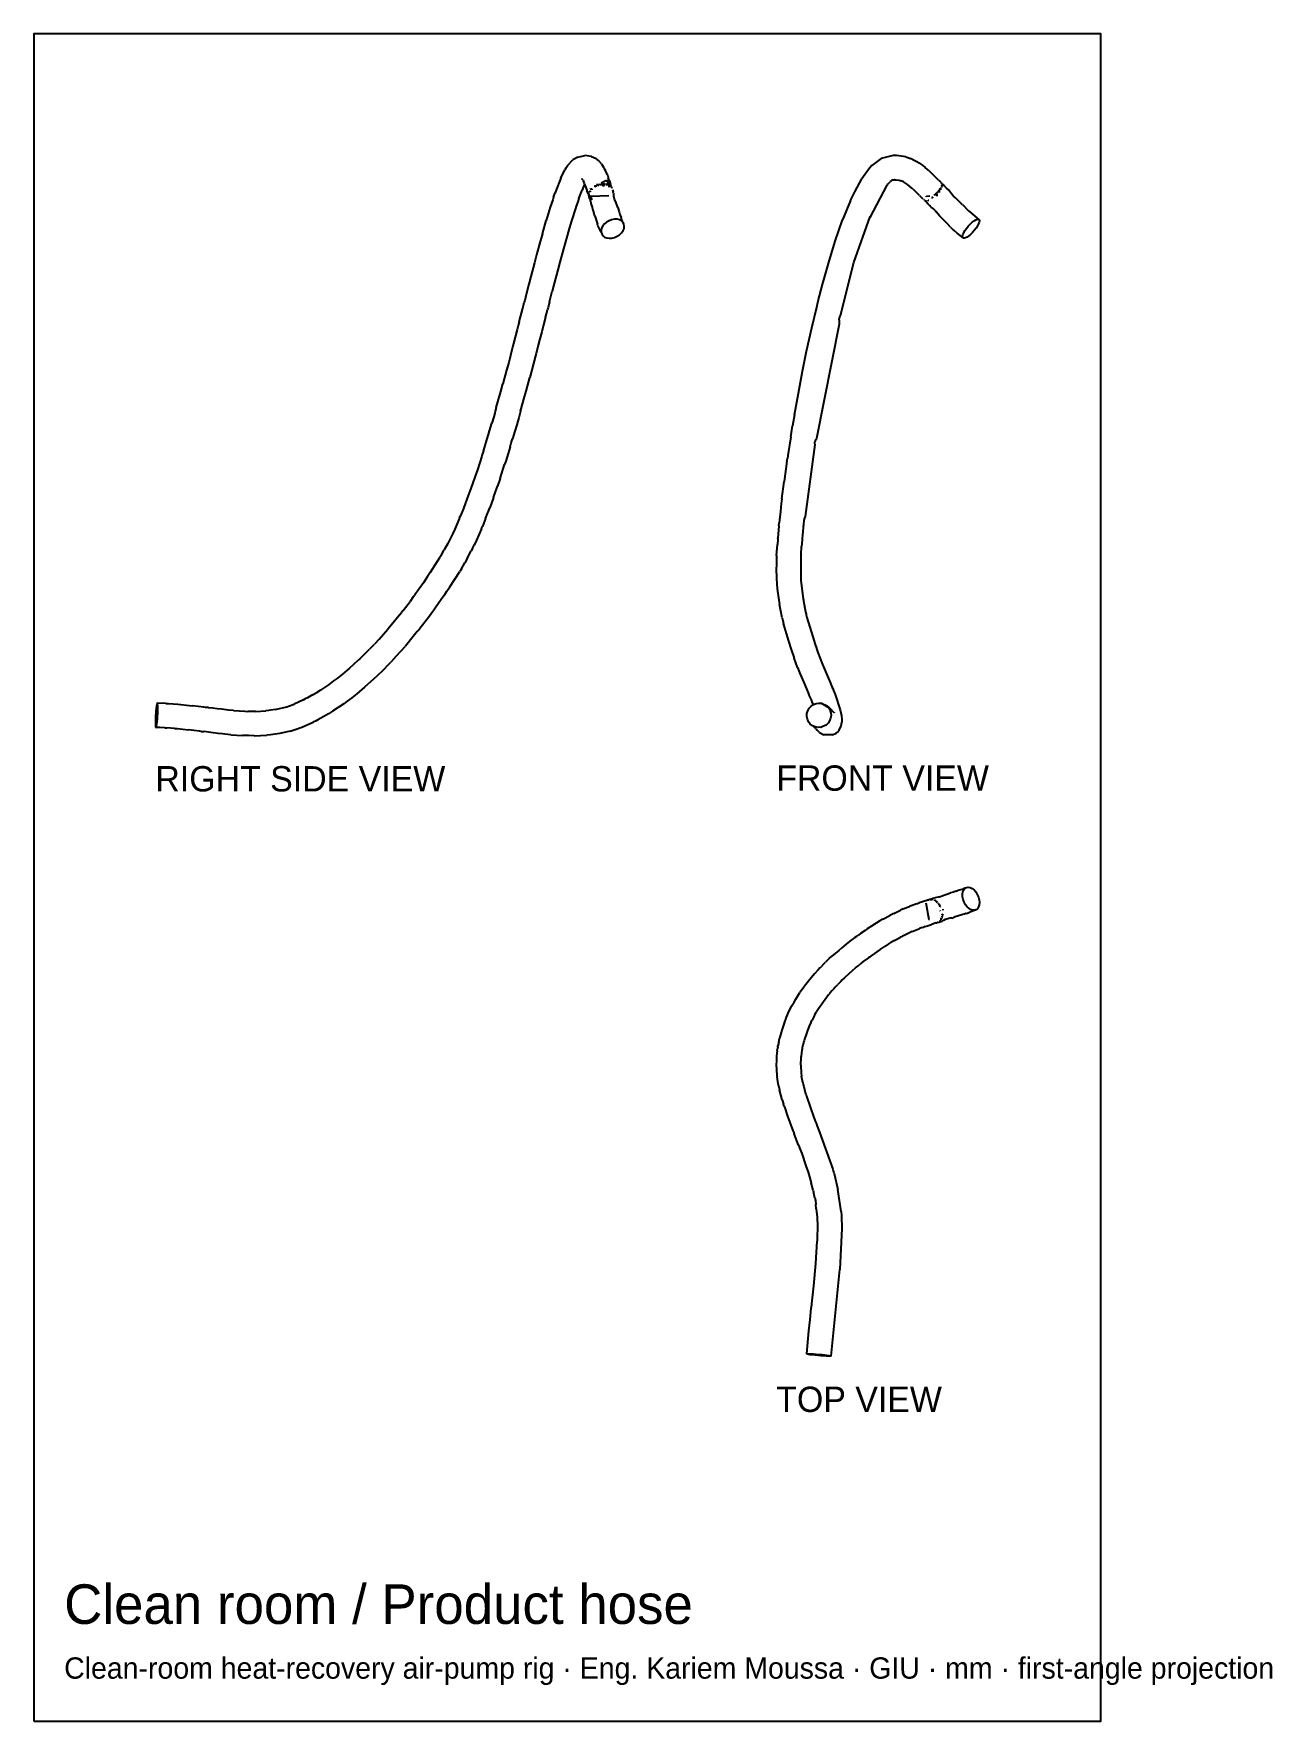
# Model space of a CAD drawing. Header units: millimetres. Extents: x 205 to 327, y 16 to 182.
import ezdxf

# ---------------------------------------------------------------- set-up
doc = ezdxf.new("R2010")
doc.units = ezdxf.units.MM
for name, color, linetype in [('BORDER', 7, 'Continuous'), ('HIDDEN', 8, 'Continuous'), ('TEXT', 5, 'Continuous'), ('VISIBLE', 7, 'Continuous')]:
    doc.layers.add(name, color=color, linetype=linetype)

msp = doc.modelspace()

# ---------------------------------------------------------------- linework, layer by layer
at = {"layer": 'BORDER'}
msp.add_lwpolyline([(204.53, 15.8), (309.83, 15.8), (309.83, 182.23), (204.53, 182.23)], close=True, dxfattribs=at)
at = {"layer": 'HIDDEN'}
for points in [[(258.71, 167.92), (258.7, 167.92)], [(261.26, 166.25), (259.45, 166.19)], [(259.45, 166.19), (259.61, 165.84)], [(292.6, 166.15), (292.63, 166.2)], [(292.63, 166.2), (292.95, 166.25)], [(296.56, 163.03), (296.73, 163.25)], [(296.73, 163.25), (296.92, 163.45)], [(296.92, 163.45), (297.12, 163.63)], [(297.12, 163.63), (297.31, 163.78)], [(297.31, 163.78), (297.48, 163.88)], [(297.48, 163.88), (297.62, 163.93)], [(297.62, 163.93), (297.73, 163.94)], [(297.73, 163.94), (297.78, 163.91)], [(296.17, 162.25), (296.21, 162.41)], [(296.18, 162.14), (296.17, 162.25)], [(296.22, 162.09), (296.18, 162.14)], [(296.21, 162.41), (296.29, 162.6)], [(296.29, 162.6), (296.41, 162.81)], [(296.41, 162.81), (296.56, 163.03)], [(216.73, 116.16), (216.71, 116.2)], [(216.75, 116.07), (216.73, 116.16)], [(216.73, 114.63), (216.75, 114.9)], [(216.77, 115.91), (216.75, 116.07)], [(216.75, 114.9), (216.76, 115.18)], [(216.76, 115.18), (216.77, 115.45)], [(216.77, 115.7), (216.77, 115.91)], [(216.77, 115.45), (216.77, 115.7)], [(282.28, 116.16), (282.52, 116.03)], [(282.52, 116.03), (282.77, 115.89)], [(216.59, 113.8), (216.6, 113.81)], [(216.6, 113.81), (216.63, 113.86)], [(216.63, 113.86), (216.65, 113.98)], [(216.65, 113.98), (216.68, 114.15)], [(216.68, 114.15), (216.71, 114.37)], [(216.71, 114.37), (216.73, 114.63)], [(296.17, 97.37), (296.21, 97.6)], [(296.18, 97.11), (296.17, 97.37)], [(296.24, 96.84), (296.18, 97.11)], [(296.21, 97.6), (296.29, 97.8)], [(296.34, 96.58), (296.24, 96.84)], [(296.29, 97.8), (296.41, 97.95)], [(296.47, 96.33), (296.34, 96.58)], [(296.41, 97.95), (296.56, 98.04)], [(292.55, 96.51), (292.86, 94.88)], [(292.86, 94.88), (292.87, 94.86)], [(296.63, 96.12), (296.47, 96.33)], [(296.79, 95.98), (296.63, 96.12)], [(296.95, 95.87), (296.79, 95.98)], [(297.14, 95.79), (296.95, 95.87)], [(297.33, 95.78), (297.14, 95.79)], [(297.44, 95.81), (297.33, 95.78)]]:
    msp.add_lwpolyline(points, dxfattribs=at)
at = {"layer": 'VISIBLE'}
for points in [[(257.23, 169.27), (257.71, 169.78)], [(258.2, 170.07), (257.71, 169.78)], [(258.2, 170.07), (258.89, 170.23)], [(259.56, 170.13), (258.89, 170.23)], [(259.56, 170.13), (260.01, 169.91)], [(260.01, 169.91), (260.13, 169.82)], [(260.24, 169.73), (260.13, 169.82)], [(288.15, 169.92), (287.22, 169.25)], [(289.33, 170.22), (288.15, 169.92)], [(289.64, 170.23), (289.33, 170.22)], [(290.59, 170.09), (289.64, 170.23)], [(290.59, 170.09), (291.05, 169.93)], [(291.96, 169.44), (291.05, 169.93)], [(256.55, 167.99), (256.94, 168.81)], [(257.02, 168.96), (256.94, 168.81)], [(257.02, 168.96), (257.23, 169.27)], [(260.54, 169.4), (260.24, 169.73)], [(260.54, 169.4), (260.76, 169.08)], [(260.76, 169.08), (260.83, 168.95)], [(260.88, 168.85), (260.83, 168.95)], [(260.97, 168.67), (260.88, 168.85)], [(261.07, 168.43), (260.97, 168.67)], [(261.1, 168.35), (261.07, 168.43)], [(261.1, 168.35), (261.16, 168.2)], [(261.16, 168.2), (261.2, 168.07)], [(286.98, 168.98), (286.24, 167.91)], [(287.22, 169.25), (286.98, 168.98)], [(291.96, 169.44), (292.24, 169.24)], [(292.24, 169.24), (292.47, 169.05)], [(292.72, 168.84), (292.47, 169.05)], [(292.83, 168.74), (292.72, 168.84)], [(292.83, 168.74), (293.01, 168.58)], [(293.01, 168.58), (293.09, 168.5)], [(293.09, 168.5), (293.14, 168.45)], [(293.84, 167.76), (293.14, 168.45)], [(255.82, 166.1), (255.98, 166.55)], [(256.11, 166.9), (255.98, 166.55)], [(256.47, 167.81), (256.11, 166.9)], [(256.55, 167.99), (256.47, 167.81)], [(258.32, 165.97), (258.65, 166.8)], [(258.64, 167.93), (258.63, 167.94)], [(258.65, 167.91), (258.65, 167.92)], [(258.69, 167.86), (258.65, 167.91)], [(258.71, 166.95), (258.65, 166.8)], [(258.73, 167.8), (258.69, 167.86)], [(258.71, 166.95), (258.91, 167.38)], [(258.73, 167.8), (258.77, 167.72)], [(258.87, 167.47), (258.77, 167.72)], [(258.87, 167.47), (258.92, 167.34)], [(258.92, 167.34), (258.95, 167.25)], [(258.95, 167.25), (258.99, 167.15)], [(259.09, 166.86), (258.99, 167.15)], [(259.09, 166.86), (259.11, 166.78)], [(259.22, 166.47), (259.11, 166.78)], [(259.22, 166.47), (259.26, 166.34)], [(259.28, 166.43), (259.29, 166.44)], [(259.28, 166.43), (259.29, 166.43)], [(259.29, 166.4), (259.29, 166.49)], [(259.3, 166.52), (259.3, 166.52)], [(259.3, 166.52), (259.3, 166.52)], [(259.36, 166.64), (259.32, 166.6)], [(259.34, 166.58), (259.32, 166.6)], [(259.33, 166.44), (259.33, 166.45)], [(259.34, 166.45), (259.33, 166.45)], [(259.36, 166.64), (259.37, 166.66)], [(259.37, 166.66), (259.39, 166.66)], [(259.39, 166.66), (259.4, 166.7)], [(259.4, 166.7), (259.42, 166.75)], [(259.42, 166.75), (259.48, 166.66)], [(259.45, 166.89), (259.44, 166.86)], [(259.45, 166.89), (259.47, 166.91)], [(259.46, 166.89), (259.49, 166.96)], [(259.48, 166.94), (259.47, 166.91)], [(259.49, 166.96), (259.48, 166.94)], [(259.54, 166.92), (259.59, 166.95)], [(259.55, 166.84), (259.54, 166.92)], [(259.59, 166.95), (259.59, 166.85)], [(259.82, 167.2), (259.83, 167.2)], [(259.83, 167.2), (259.82, 167.2)], [(259.83, 167.2), (259.86, 167.2)], [(259.98, 167.2), (259.86, 167.2)], [(259.94, 167.12), (259.98, 167.21)], [(260.07, 167.24), (259.98, 167.21)], [(260.07, 167.36), (260.12, 167.37)], [(260.13, 167.21), (260.07, 167.24)], [(260.14, 167.39), (260.1, 167.32)], [(260.1, 167.32), (260.17, 167.31)], [(260.18, 167.31), (260.28, 167.29)], [(260.34, 167.43), (260.35, 167.43)], [(260.35, 167.42), (260.34, 167.43)], [(260.36, 167.41), (260.35, 167.42)], [(260.36, 167.41), (260.46, 167.35)], [(260.4, 167.31), (260.51, 167.39)], [(260.5, 167.53), (261.03, 167.78)], [(260.5, 167.53), (260.51, 167.51)], [(260.51, 167.39), (260.52, 167.37)], [(260.52, 167.5), (260.55, 167.46)], [(260.55, 167.46), (260.83, 167.23)], [(260.57, 167.33), (260.79, 167.23)], [(260.73, 167.44), (260.69, 167.48)], [(260.7, 167.46), (260.69, 167.48)], [(260.72, 167.44), (260.7, 167.46)], [(260.86, 167.47), (260.88, 167.44)], [(260.88, 167.44), (260.86, 167.47)], [(260.88, 167.44), (260.89, 167.42)], [(260.88, 167.44), (260.88, 167.44)], [(260.89, 167.43), (260.88, 167.44)], [(260.95, 167.35), (260.91, 167.39)], [(261.07, 167.32), (261.01, 167.46)], [(261.03, 167.78), (261.27, 167.35)], [(261.13, 167.26), (261.03, 167.42)], [(261.13, 167.26), (261.19, 167.43)], [(261.16, 167.43), (261.19, 167.43)], [(261.2, 168.07), (261.22, 168.03)], [(261.21, 167.36), (261.23, 167.28)], [(261.33, 167.72), (261.22, 168.03)], [(261.22, 167.2), (261.42, 167.19)], [(261.23, 167.28), (261.31, 167.34)], [(261.3, 167.29), (261.34, 167.22)], [(261.31, 167.34), (261.31, 167.34)], [(261.35, 167.31), (261.31, 167.34)], [(261.33, 167.22), (261.31, 167.2)], [(261.33, 167.72), (261.45, 167.36)], [(261.33, 167.2), (261.42, 167.24)], [(261.35, 167.31), (261.34, 167.24)], [(261.39, 167.27), (261.34, 167.22)], [(261.34, 167.24), (261.37, 167.25)], [(261.34, 167.22), (261.34, 167.22)], [(261.35, 167.2), (261.35, 167.2)], [(261.37, 167.2), (261.38, 167.21)], [(261.37, 167.2), (261.37, 167.2)], [(261.38, 167.21), (261.38, 167.21)], [(261.41, 167.27), (261.39, 167.27)], [(261.45, 167.17), (261.4, 167.17)], [(261.43, 167.25), (261.41, 167.24)], [(261.42, 167.24), (261.43, 167.25)], [(261.42, 167.19), (261.45, 167.17)], [(261.49, 167.24), (261.45, 167.36)], [(261.52, 167.14), (261.49, 167.24)], [(261.52, 167.14), (261.57, 167.01)], [(261.62, 166.84), (261.7, 166.59)], [(261.73, 166.47), (261.7, 166.59)], [(261.73, 166.47), (261.76, 166.4)], [(285.12, 165.78), (285.54, 166.65)], [(285.54, 166.65), (286.24, 167.91)], [(288.69, 167.28), (287.02, 164.12)], [(288.73, 167.33), (288.69, 167.28)], [(288.76, 167.38), (288.73, 167.33)], [(288.79, 167.41), (288.76, 167.38)], [(288.79, 167.41), (289.02, 167.64)], [(289.07, 167.69), (289.02, 167.64)], [(289.07, 167.69), (289.14, 167.73)], [(289.16, 167.74), (289.14, 167.73)], [(289.18, 167.75), (289.16, 167.74)], [(289.18, 167.75), (289.23, 167.78)], [(289.34, 167.81), (289.23, 167.78)], [(289.34, 167.81), (289.41, 167.82)], [(289.5, 167.83), (289.41, 167.82)], [(289.5, 167.83), (289.63, 167.83)], [(289.63, 167.83), (289.92, 167.79)], [(289.92, 167.79), (290.02, 167.76)], [(290.02, 167.76), (290.1, 167.73)], [(290.34, 167.62), (290.1, 167.73)], [(290.63, 167.44), (290.34, 167.62)], [(290.74, 167.36), (290.63, 167.44)], [(291.18, 167), (290.74, 167.36)], [(291.28, 166.91), (291.18, 167)], [(291.3, 166.89), (291.28, 166.91)], [(291.3, 166.89), (291.37, 166.82)], [(291.48, 166.72), (291.37, 166.82)], [(291.5, 166.7), (291.48, 166.72)], [(291.59, 166.62), (291.5, 166.7)], [(291.94, 166.28), (291.59, 166.62)], [(293.72, 166.59), (293.51, 166.44)], [(293.62, 166.59), (293.62, 166.59)], [(293.63, 166.58), (293.75, 166.59)], [(293.76, 166.59), (293.75, 166.59)], [(293.76, 166.59), (293.82, 166.72)], [(293.82, 166.66), (293.77, 166.62)], [(293.84, 166.73), (293.8, 166.72)], [(293.88, 166.67), (293.82, 166.66)], [(293.84, 167.76), (293.93, 167.69)], [(293.84, 166.73), (293.88, 166.74)], [(293.88, 166.74), (293.9, 166.82)], [(293.88, 166.67), (293.91, 166.67)], [(293.94, 166.87), (293.89, 166.83)], [(293.91, 166.84), (294.03, 166.95)], [(293.91, 166.67), (293.97, 166.66)], [(294.06, 167.56), (293.93, 167.69)], [(293.94, 166.87), (293.96, 166.96)], [(293.96, 166.96), (293.98, 166.93)], [(293.98, 166.95), (294.04, 167.01)], [(293.98, 166.93), (293.98, 166.94)], [(294.03, 166.95), (294.08, 166.93)], [(294.04, 167.01), (294.06, 167.02)], [(294.05, 167.12), (294.09, 167.08)], [(294.06, 167.11), (294.05, 167.1)], [(294.06, 167.56), (294.14, 167.47)], [(294.06, 167.23), (294.17, 167.25)], [(294.1, 167.13), (294.09, 167.08)], [(294.12, 167.15), (294.1, 167.13)], [(294.2, 167.26), (294.12, 167.17)], [(294.14, 167.16), (294.12, 167.16)], [(294.12, 167.15), (294.14, 167.16)], [(294.17, 167.43), (294.14, 167.47)], [(294.17, 167.39), (294.16, 167.4)], [(294.18, 167.42), (294.17, 167.43)], [(294.17, 167.41), (294.18, 167.42)], [(294.19, 167.37), (294.17, 167.41)], [(294.18, 167.36), (294.17, 167.39)], [(294.17, 167.34), (294.18, 167.35)], [(294.17, 167.34), (294.17, 167.29)], [(294.18, 167.28), (294.17, 167.29)], [(294.17, 167.25), (294.18, 167.28)], [(294.18, 167.42), (294.18, 167.42)], [(294.19, 167.37), (294.18, 167.36)], [(294.18, 167.35), (294.18, 167.36)], [(294.28, 167.24), (294.2, 167.26)], [(294.21, 167.39), (294.29, 167.32)], [(294.21, 167.39), (294.21, 167.38)], [(294.6, 167.01), (294.29, 167.32)], [(294.77, 166.83), (294.6, 167.01)], [(295.07, 166.45), (294.77, 166.83)], [(295.24, 166.25), (295.07, 166.45)], [(255.5, 165.13), (255.1, 163.81)], [(255.74, 165.85), (255.5, 165.13)], [(255.82, 166.1), (255.74, 165.85)], [(257.98, 164.99), (257.59, 163.78)], [(258.06, 165.22), (257.98, 164.99)], [(258.2, 165.64), (258.06, 165.22)], [(258.32, 165.97), (258.2, 165.64)], [(259.26, 166.34), (259.28, 166.3)], [(259.28, 166.33), (259.3, 166.34)], [(259.28, 166.33), (259.29, 166.33)], [(259.28, 166.33), (259.29, 166.33)], [(259.28, 166.33), (259.28, 166.31)], [(259.28, 166.31), (259.28, 166.31)], [(259.28, 166.3), (259.3, 166.21)], [(259.29, 166.4), (259.39, 165.94)], [(259.3, 166.21), (259.33, 166.13)], [(259.34, 166.1), (259.33, 166.22)], [(259.33, 166.14), (259.33, 166.13)], [(259.35, 166.05), (259.34, 166.1)], [(259.39, 165.94), (259.35, 166.05)], [(259.39, 165.94), (259.45, 165.74)], [(259.47, 165.67), (259.45, 165.74)], [(259.48, 165.64), (259.47, 165.67)], [(259.48, 165.64), (259.49, 165.62)], [(259.49, 165.62), (259.49, 165.59)], [(259.5, 165.57), (259.49, 165.59)], [(259.5, 165.57), (259.51, 165.53)], [(259.52, 165.49), (259.51, 165.53)], [(259.67, 165.11), (259.52, 165.49)], [(259.67, 165.07), (259.67, 165.11)], [(259.67, 165.02), (259.67, 165.07)], [(259.68, 164.98), (259.67, 165.02)], [(259.69, 164.91), (259.68, 164.98)], [(259.69, 164.91), (259.7, 164.88)], [(259.7, 164.88), (259.71, 164.83)], [(259.71, 164.83), (259.74, 164.73)], [(261.78, 166.2), (261.76, 166.4)], [(261.84, 165.9), (261.78, 166.2)], [(262.01, 165.54), (261.84, 165.9)], [(262.16, 165.08), (262.01, 165.54)], [(262.16, 165.08), (262.28, 164.67)], [(285.12, 165.78), (284.33, 163.86)], [(291.94, 166.28), (292.2, 166.02)], [(292.28, 165.94), (292.2, 166.02)], [(292.43, 165.8), (292.36, 165.87)], [(292.43, 165.8), (292.47, 165.75)], [(292.44, 165.79), (292.44, 165.78)], [(292.45, 165.77), (292.44, 165.78)], [(292.46, 165.77), (292.45, 165.77)], [(292.46, 165.77), (292.48, 165.75)], [(292.47, 165.75), (292.49, 165.74)], [(292.48, 165.75), (292.48, 165.75)], [(292.48, 165.75), (292.48, 165.75)], [(292.48, 165.75), (292.48, 165.75)], [(292.49, 165.74), (292.49, 165.74)], [(292.49, 165.74), (292.5, 165.72)], [(292.5, 165.72), (292.57, 165.66)], [(292.51, 165.76), (292.54, 165.76)], [(292.52, 165.75), (292.51, 165.76)], [(292.52, 165.76), (292.51, 165.76)], [(292.54, 165.73), (292.52, 165.75)], [(292.55, 165.71), (292.54, 165.73)], [(292.56, 165.69), (292.55, 165.71)], [(292.78, 165.43), (292.57, 165.66)], [(292.64, 165.76), (292.68, 165.76)], [(292.68, 165.76), (292.67, 165.78)], [(292.67, 165.72), (292.67, 165.72)], [(292.68, 165.72), (292.67, 165.72)], [(292.68, 165.81), (292.68, 165.82)], [(292.68, 165.81), (292.68, 165.8)], [(292.78, 165.81), (292.77, 165.8)], [(292.78, 165.81), (292.81, 165.82)], [(292.92, 165.29), (292.78, 165.43)], [(292.81, 165.82), (292.83, 165.82)], [(292.96, 165.25), (292.92, 165.29)], [(293, 165.21), (292.96, 165.25)], [(293.02, 165.19), (293, 165.21)], [(293.04, 165.17), (293.02, 165.19)], [(293.05, 165.15), (293.04, 165.17)], [(293.07, 165.13), (293.05, 165.15)], [(293.09, 165.11), (293.07, 165.13)], [(293.29, 164.95), (293.09, 165.11)], [(293.11, 166.08), (293.22, 166.07)], [(293.24, 166.08), (293.22, 166.07)], [(293.24, 166.08), (293.28, 166.13)], [(293.4, 164.86), (293.29, 164.95)], [(293.37, 166.3), (293.35, 166.29)], [(293.43, 166.33), (293.37, 166.3)], [(293.42, 164.84), (293.4, 164.86)], [(293.42, 164.84), (293.44, 164.83)], [(293.43, 166.33), (293.45, 166.34)], [(293.45, 164.82), (293.44, 164.83)], [(293.49, 166.37), (293.45, 166.34)], [(293.46, 164.81), (293.45, 164.82)], [(293.46, 164.81), (293.47, 164.8)], [(293.47, 164.8), (293.51, 164.76)], [(293.51, 166.38), (293.49, 166.37)], [(293.51, 166.38), (293.62, 166.39)], [(293.62, 166.39), (293.65, 166.29)], [(293.63, 166.38), (293.64, 166.38)], [(293.65, 166.41), (293.64, 166.38)], [(293.65, 166.41), (293.65, 166.21)], [(295.26, 166.24), (295.24, 166.25)], [(295.27, 166.22), (295.26, 166.24)], [(295.52, 166.01), (295.27, 166.22)], [(295.52, 166.01), (296.07, 165.47)], [(296.17, 165.38), (296.07, 165.47)], [(296.17, 165.38), (296.76, 164.78)], [(296.76, 164.78), (297.06, 164.53)], [(254.72, 162.49), (255.1, 163.81)], [(257.59, 163.78), (257.37, 163.03)], [(259.74, 164.73), (259.79, 164.61)], [(259.84, 164.42), (259.79, 164.61)], [(259.86, 164.35), (259.84, 164.42)], [(259.89, 164.27), (259.86, 164.35)], [(259.89, 164.27), (260.17, 163.45)], [(260.2, 163.31), (260.17, 163.45)], [(260.21, 163.28), (260.2, 163.31)], [(260.22, 163.25), (260.21, 163.28)], [(260.39, 162.92), (260.22, 163.25)], [(260.67, 163.27), (260.56, 163.05)], [(260.84, 163.47), (260.67, 163.27)], [(261.05, 163.65), (260.84, 163.47)], [(261.29, 163.79), (261.05, 163.65)], [(261.55, 163.89), (261.29, 163.79)], [(261.82, 163.94), (261.55, 163.89)], [(262.08, 163.93), (261.82, 163.94)], [(262.31, 163.88), (262.08, 163.93)], [(262.28, 164.67), (262.37, 164.4)], [(262.51, 163.78), (262.31, 163.88)], [(262.37, 164.4), (262.48, 164.11)], [(262.57, 163.89), (262.48, 164.11)], [(262.66, 163.63), (262.51, 163.78)], [(262.7, 163.58), (262.57, 163.89)], [(262.73, 163.52), (262.66, 163.63)], [(262.7, 163.58), (262.73, 163.52)], [(262.76, 163.45), (262.73, 163.52)], [(262.79, 163.25), (262.76, 163.45)], [(262.77, 163.03), (262.79, 163.25)], [(283.6, 161.76), (284.33, 163.86)], [(285.46, 159.67), (287.05, 164.21)], [(293.51, 164.75), (293.51, 164.76)], [(293.51, 164.75), (293.52, 164.74)], [(293.52, 164.74), (293.53, 164.73)], [(293.53, 164.73), (293.61, 164.62)], [(293.89, 164.26), (293.61, 164.62)], [(294.64, 163.51), (293.89, 164.26)], [(295, 163.16), (294.64, 163.51)], [(295, 163.16), (295.25, 162.9)], [(297.06, 164.53), (297.13, 164.48)], [(297.13, 164.48), (297.6, 164.04)], [(297.64, 163.27), (297.5, 163.05)], [(297.6, 164.04), (297.64, 164.01)], [(297.64, 164.01), (297.78, 163.91)], [(297.74, 163.47), (297.64, 163.27)], [(297.81, 163.65), (297.74, 163.47)], [(297.78, 163.91), (297.8, 163.89)], [(297.8, 163.89), (297.83, 163.79)], [(297.83, 163.79), (297.81, 163.65)], [(254.51, 161.74), (254.15, 160.41)], [(254.72, 162.49), (254.51, 161.74)], [(257.16, 162.3), (256.79, 161)], [(257.37, 163.03), (257.16, 162.3)], [(260.41, 162.88), (260.39, 162.92)], [(260.43, 162.84), (260.41, 162.88)], [(260.46, 162.76), (260.43, 162.84)], [(260.5, 162.65), (260.46, 162.76)], [(260.5, 162.65), (260.57, 162.48)], [(260.56, 163.05), (260.51, 162.83)], [(260.51, 162.83), (260.52, 162.62)], [(260.52, 162.62), (260.57, 162.48)], [(260.57, 162.48), (260.6, 162.43)], [(260.6, 162.43), (260.71, 162.29)], [(260.71, 162.29), (260.85, 162.18)], [(260.85, 162.18), (261.06, 162.1)], [(261.06, 162.1), (261.31, 162.06)], [(261.31, 162.06), (261.57, 162.08)], [(261.57, 162.08), (261.84, 162.14)], [(261.84, 162.14), (262.1, 162.25)], [(262.1, 162.25), (262.33, 162.41)], [(262.33, 162.41), (262.53, 162.6)], [(262.53, 162.6), (262.68, 162.81)], [(262.68, 162.81), (262.77, 163.03)], [(282.93, 159.57), (283.6, 161.76)], [(295.25, 162.9), (295.3, 162.85)], [(295.3, 162.85), (295.65, 162.57)], [(296.22, 162.09), (295.65, 162.57)], [(296.24, 162.08), (296.22, 162.09)], [(296.34, 162.06), (296.24, 162.08)], [(296.47, 162.1), (296.34, 162.06)], [(296.63, 162.18), (296.47, 162.1)], [(296.79, 162.29), (296.63, 162.18)], [(296.95, 162.43), (296.79, 162.29)], [(297.14, 162.62), (296.95, 162.43)], [(297.33, 162.83), (297.14, 162.62)], [(297.5, 163.05), (297.33, 162.83)], [(254.15, 160.41), (253.94, 159.65)], [(256.79, 161), (256.43, 159.69)], [(253.59, 158.3), (253.39, 157.54)], [(253.94, 159.65), (253.59, 158.3)], [(256.23, 158.93), (255.88, 157.6)], [(256.43, 159.69), (256.23, 158.93)], [(282.35, 157.51), (282.93, 159.57)], [(284.15, 154.58), (285.46, 159.67)], [(253.12, 156.51), (252.97, 155.93)], [(253.39, 157.54), (253.12, 156.51)], [(255.42, 155.8), (255.68, 156.83)], [(255.88, 157.6), (255.68, 156.83)], [(281.93, 155.88), (282.35, 157.51)], [(252.43, 153.82), (252.78, 155.18)], [(252.78, 155.18), (252.85, 155.43)], [(252.85, 155.43), (252.93, 155.75)], [(252.97, 155.93), (252.93, 155.75)], [(255.14, 154.72), (255.22, 155.04)], [(255.27, 155.22), (255.22, 155.04)], [(255.42, 155.8), (255.27, 155.22)], [(281.3, 153.23), (281.78, 155.26)], [(281.78, 155.26), (281.93, 155.88)], [(252.3, 153.31), (252.24, 153.06)], [(252.33, 153.44), (252.3, 153.31)], [(252.43, 153.82), (252.33, 153.44)], [(254.83, 153.52), (254.65, 152.84)], [(255.02, 154.28), (254.83, 153.52)], [(255.02, 154.28), (255.14, 154.72)], [(280.79, 150.93), (281.3, 153.23)], [(283.99, 153.6), (281.76, 142.3)], [(283.99, 154.18), (283.98, 154.12)], [(283.98, 154.12), (283.98, 154.06)], [(283.98, 154.06), (283.99, 153.99)], [(284, 154.19), (283.99, 154.18)], [(283.99, 153.99), (283.99, 153.6)], [(284.02, 154.24), (284, 154.19)], [(284.04, 154.3), (284.02, 154.24)], [(284.15, 154.58), (284.04, 154.3)], [(251.88, 151.69), (251.78, 151.31)], [(252.24, 153.06), (251.88, 151.69)], [(254.47, 152.15), (254.28, 151.4)], [(254.59, 152.59), (254.47, 152.15)], [(254.65, 152.84), (254.59, 152.59)], [(251.39, 149.81), (251.18, 149.05)], [(251.75, 151.18), (251.39, 149.81)], [(251.78, 151.31), (251.75, 151.18)], [(254.03, 150.46), (253.83, 149.7)], [(254.1, 150.7), (254.03, 150.46)], [(254.28, 151.4), (254.1, 150.7)], [(280.38, 148.94), (280.79, 150.93)], [(251.18, 149.05), (250.82, 147.71)], [(253.1, 146.97), (253.47, 148.32)], [(253.83, 149.7), (253.47, 148.32)], [(279.97, 146.79), (280.38, 148.94)], [(250.17, 145.38), (250.55, 146.72)], [(250.55, 146.72), (250.61, 146.93)], [(250.61, 146.93), (250.82, 147.71)], [(252.89, 146.18), (253.1, 146.97)], [(279.58, 144.64), (279.97, 146.79)], [(250.01, 144.8), (249.91, 144.45)], [(250.06, 144.99), (250.01, 144.8)], [(250.17, 145.38), (250.06, 144.99)], [(252.57, 145.02), (252.38, 144.35)], [(252.57, 145.02), (252.79, 145.82)], [(252.79, 145.82), (252.89, 146.18)], [(249.51, 143.06), (249.73, 143.82)], [(249.91, 144.45), (249.73, 143.82)], [(252.18, 143.67), (252, 143.04)], [(252.28, 144.03), (252.18, 143.67)], [(252.38, 144.35), (252.28, 144.03)], [(279.22, 142.49), (279.39, 143.55)], [(279.58, 144.64), (279.39, 143.55)], [(248.89, 141.05), (249.34, 142.51)], [(249.34, 142.51), (249.39, 142.69)], [(249.39, 142.69), (249.51, 143.06)], [(251.54, 141.5), (251.33, 140.83)], [(251.54, 141.5), (251.65, 141.89)], [(251.65, 141.89), (251.77, 142.27)], [(252, 143.04), (251.77, 142.27)], [(279.22, 142.49), (278.93, 140.64)], [(281.6, 141.71), (280.65, 134.61)], [(281.61, 142.02), (281.57, 141.98)], [(281.57, 141.98), (281.58, 141.86)], [(281.58, 141.86), (281.6, 141.71)], [(281.63, 142.07), (281.61, 142.02)], [(281.69, 142.17), (281.63, 142.07)], [(281.76, 142.3), (281.69, 142.17)], [(248.74, 140.58), (248.3, 139.21)], [(248.79, 140.73), (248.74, 140.58)], [(248.89, 141.05), (248.79, 140.73)], [(251.1, 140.09), (250.99, 139.74)], [(251.33, 140.83), (251.1, 140.09)], [(278.85, 140.07), (278.57, 138.08)], [(278.85, 140.07), (278.89, 140.35)], [(278.93, 140.64), (278.89, 140.35)], [(248.05, 138.49), (247.67, 137.39)], [(248.3, 139.21), (248.05, 138.49)], [(250.54, 138.35), (250.28, 137.6)], [(250.54, 138.35), (250.99, 139.74)], [(247.67, 137.39), (247.31, 136.42)], [(249.89, 136.48), (249.52, 135.46)], [(249.89, 136.48), (250.28, 137.6)], [(278.34, 136.35), (278.57, 138.08)], [(246.93, 135.42), (246.63, 134.67)], [(247.31, 136.42), (246.93, 135.42)], [(249.11, 134.43), (249.52, 135.46)], [(278.2, 135.1), (278.11, 134.29)], [(278.29, 135.89), (278.2, 135.1)], [(278.31, 136.11), (278.29, 135.89)], [(278.34, 136.35), (278.31, 136.11)], [(246.07, 133.37), (245.87, 132.94)], [(246.51, 134.38), (246.07, 133.37)], [(246.54, 134.46), (246.51, 134.38)], [(246.54, 134.46), (246.63, 134.67)], [(248.67, 133.34), (248.2, 132.27)], [(248.7, 133.42), (248.67, 133.34)], [(248.7, 133.42), (248.8, 133.64)], [(249.11, 134.43), (248.8, 133.64)], [(278.05, 133.69), (277.95, 132.48)], [(278.05, 133.69), (278.08, 133.99)], [(278.11, 134.25), (278.08, 133.99)], [(278.11, 134.29), (278.11, 134.25)], [(280.46, 133.66), (280.4, 133.01)], [(280.47, 133.73), (280.46, 133.66)], [(280.52, 134.28), (280.47, 133.76)], [(280.47, 133.76), (280.47, 133.73)], [(280.53, 134.3), (280.52, 134.28)], [(280.54, 134.33), (280.53, 134.3)], [(280.56, 134.38), (280.54, 134.33)], [(280.65, 134.61), (280.56, 134.38)], [(245.39, 131.97), (245.04, 131.33)], [(245.61, 132.41), (245.39, 131.97)], [(245.72, 132.62), (245.61, 132.41)], [(245.87, 132.94), (245.72, 132.62)], [(247.82, 131.46), (247.98, 131.8)], [(248.2, 132.27), (247.98, 131.8)], [(277.83, 130.76), (277.9, 131.85)], [(277.94, 132.41), (277.9, 131.85)], [(277.94, 132.41), (277.95, 132.48)], [(280.24, 130.87), (280.29, 131.66)], [(280.34, 132.27), (280.29, 131.66)], [(280.39, 132.88), (280.34, 132.36)], [(280.34, 132.36), (280.34, 132.31)], [(280.34, 132.31), (280.34, 132.27)], [(280.4, 133.01), (280.39, 132.88)], [(244.57, 130.53), (243.65, 129.09)], [(244.72, 130.78), (244.57, 130.53)], [(244.72, 130.78), (245.04, 131.33)], [(246.72, 129.45), (247.07, 130.05)], [(247.31, 130.48), (247.07, 130.05)], [(247.31, 130.48), (247.7, 131.23)], [(247.82, 131.46), (247.7, 131.23)], [(277.8, 129.89), (277.79, 129.38)], [(277.82, 130.62), (277.8, 129.89)], [(277.83, 130.76), (277.82, 130.62)], [(280.23, 130.74), (280.21, 129.41)], [(280.24, 130.87), (280.23, 130.8)], [(280.23, 130.8), (280.23, 130.74)], [(243.38, 128.69), (242.97, 128.08)], [(243.65, 129.09), (243.38, 128.69)], [(245.58, 127.67), (246.56, 129.19)], [(246.72, 129.45), (246.56, 129.19)], [(277.79, 129.38), (277.86, 127.88)], [(280.21, 129.41), (280.2, 129.28)], [(280.2, 129.28), (280.2, 129.12)], [(280.2, 129.12), (280.23, 128.26)], [(280.23, 128.26), (280.25, 128.06)], [(241.98, 126.69), (241.66, 126.25)], [(241.98, 126.69), (242.12, 126.89)], [(242.97, 128.08), (242.12, 126.89)], [(245.08, 126.93), (244.74, 126.43)], [(245.08, 126.93), (245.3, 127.25)], [(245.3, 127.25), (245.58, 127.67)], [(277.86, 127.88), (277.91, 127.27)], [(277.91, 127.27), (278.1, 125.95)], [(280.25, 128.06), (280.46, 126.48)], [(240.58, 124.85), (239.82, 123.93)], [(240.66, 124.95), (240.58, 124.85)], [(240.66, 124.95), (240.82, 125.16)], [(240.98, 125.36), (240.82, 125.16)], [(240.98, 125.36), (241.66, 126.25)], [(243.9, 125.25), (243.57, 124.8)], [(244, 125.39), (243.9, 125.25)], [(244.14, 125.58), (244, 125.39)], [(244.74, 126.43), (244.14, 125.58)], [(278.36, 124.61), (278.1, 125.95)], [(280.46, 126.48), (280.47, 126.35)], [(280.47, 126.35), (280.47, 126.31)], [(280.47, 126.31), (280.69, 125.22)], [(280.69, 125.22), (280.74, 124.99)], [(280.74, 124.99), (280.75, 124.93)], [(280.75, 124.93), (280.82, 124.67)], [(238.6, 122.53), (239.46, 123.5)], [(239.82, 123.93), (239.46, 123.5)], [(242.37, 123.26), (241.98, 122.78)], [(242.46, 123.37), (242.37, 123.26)], [(242.46, 123.37), (242.63, 123.58)], [(242.88, 123.9), (242.63, 123.58)], [(243.57, 124.8), (242.88, 123.9)], [(278.36, 124.61), (278.49, 124.08)], [(278.52, 123.95), (278.49, 124.08)], [(278.52, 123.95), (278.57, 123.75)], [(278.57, 123.75), (278.76, 123.08)], [(280.82, 124.67), (281.41, 122.75)], [(236.71, 120.59), (237.65, 121.52)], [(237.92, 121.8), (237.65, 121.52)], [(237.92, 121.8), (238.04, 121.92)], [(238.04, 121.92), (238.07, 121.96)], [(238.07, 121.96), (238.14, 122.03)], [(238.6, 122.53), (238.14, 122.03)], [(240.3, 120.83), (241.2, 121.84)], [(241.98, 122.78), (241.2, 121.84)], [(278.76, 123.08), (278.99, 122.31)], [(278.99, 122.31), (279.26, 121.49)], [(279.26, 121.49), (279.52, 120.75)], [(281.41, 122.75), (281.62, 121.99)], [(281.62, 121.99), (281.75, 121.63)], [(281.75, 121.63), (281.76, 121.6)], [(281.76, 121.6), (281.91, 121.2)], [(235.67, 119.65), (236.55, 120.44)], [(236.71, 120.59), (236.55, 120.44)], [(239.48, 119.96), (238.99, 119.47)], [(239.48, 119.96), (239.69, 120.19)], [(239.69, 120.19), (239.76, 120.26)], [(239.8, 120.3), (239.76, 120.26)], [(240.3, 120.83), (239.8, 120.3)], [(279.52, 120.75), (279.54, 120.7)], [(279.54, 120.7), (279.56, 120.64)], [(279.9, 119.74), (279.56, 120.64)], [(281.91, 121.2), (282.37, 120.01)], [(282.37, 120.01), (283.14, 118.18)], [(234.12, 118.4), (233.61, 118.03)], [(234.51, 118.69), (234.12, 118.4)], [(234.98, 119.07), (234.51, 118.69)], [(235.67, 119.65), (234.98, 119.07)], [(238.1, 118.61), (237.16, 117.77)], [(238.38, 118.88), (238.1, 118.61)], [(238.99, 119.47), (238.38, 118.88)], [(279.9, 119.74), (280.16, 119.08)], [(280.16, 119.08), (280.51, 118.25)], [(280.51, 118.25), (280.76, 117.63)], [(283.14, 118.18), (283.28, 117.83)], [(231.15, 116.54), (230.22, 116.11)], [(231.15, 116.54), (231.32, 116.63)], [(231.54, 116.74), (231.32, 116.63)], [(232.05, 117.02), (231.54, 116.74)], [(232.05, 117.02), (232.46, 117.27)], [(232.81, 117.49), (232.46, 117.27)], [(233.32, 117.82), (232.81, 117.49)], [(233.61, 118.03), (233.32, 117.82)], [(235.9, 116.73), (235.46, 116.4)], [(236.4, 117.13), (235.9, 116.73)], [(237.16, 117.77), (236.4, 117.13)], [(280.76, 117.63), (280.93, 117.23)], [(280.93, 117.23), (281.05, 116.94)], [(281.05, 116.94), (281.22, 116.54)], [(281.22, 116.54), (281.3, 116.34)], [(283.28, 117.83), (283.36, 117.64)], [(283.36, 117.64), (283.44, 117.46)], [(283.44, 117.46), (283.53, 117.23)], [(283.53, 117.23), (283.6, 117.06)], [(283.6, 117.06), (284.1, 115.55)], [(216.54, 115), (216.53, 114.72)], [(216.56, 115.23), (216.54, 115)], [(216.58, 115.46), (216.56, 115.23)], [(216.6, 115.71), (216.58, 115.46)], [(216.63, 115.91), (216.6, 115.71)], [(216.66, 116.07), (216.63, 115.91)], [(216.69, 116.17), (216.66, 116.07)], [(216.71, 116.2), (216.69, 116.17)], [(217.55, 116.18), (216.71, 116.2)], [(217.55, 116.18), (217.83, 116.17)], [(217.83, 116.17), (218.75, 116.1)], [(218.75, 116.1), (219.05, 116.07)], [(219.05, 116.07), (219.61, 116.02)], [(219.61, 116.02), (220.2, 115.95)], [(220.74, 115.89), (220.2, 115.95)], [(221.32, 115.82), (220.74, 115.89)], [(221.49, 115.79), (221.32, 115.82)], [(221.66, 115.77), (221.49, 115.79)], [(221.71, 115.77), (221.66, 115.77)], [(221.76, 115.76), (221.71, 115.77)], [(222.19, 115.71), (221.76, 115.76)], [(222.64, 115.65), (222.19, 115.71)], [(223.06, 115.6), (222.64, 115.65)], [(223.51, 115.55), (223.06, 115.6)], [(223.73, 115.53), (223.51, 115.55)], [(224.25, 115.48), (223.73, 115.53)], [(224.25, 115.48), (225.35, 115.41)], [(225.35, 115.41), (225.65, 115.4)], [(225.88, 115.4), (225.65, 115.4)], [(226.42, 115.4), (225.88, 115.4)], [(226.42, 115.4), (227.42, 115.46)], [(227.73, 115.49), (227.42, 115.46)], [(227.92, 115.51), (227.73, 115.49)], [(228.36, 115.58), (227.92, 115.51)], [(228.36, 115.58), (229.49, 115.86)], [(229.49, 115.86), (229.68, 115.92)], [(229.68, 115.92), (230.22, 116.11)], [(233.14, 114.89), (232.56, 114.57)], [(233.6, 115.16), (233.14, 114.89)], [(234, 115.41), (233.6, 115.16)], [(234.56, 115.77), (234, 115.41)], [(235.11, 116.15), (234.56, 115.77)], [(235.46, 116.4), (235.11, 116.15)], [(280.81, 114.9), (280.82, 115.18)], [(280.86, 114.63), (280.81, 114.9)], [(280.82, 115.18), (280.9, 115.45)], [(280.9, 115.45), (281.03, 115.7)], [(281.03, 115.7), (281.22, 115.91)], [(281.22, 115.91), (281.46, 116.07)], [(281.3, 116.34), (281.39, 116.12)], [(281.39, 116.12), (281.42, 116.04)], [(281.46, 116.07), (281.72, 116.16)], [(281.72, 116.16), (282, 116.2)], [(282, 116.2), (282.08, 116.2)], [(282.08, 116.2), (282.28, 116.16)], [(282.32, 116.16), (282.08, 116.2)], [(282.32, 116.16), (282.81, 115.93)], [(282.77, 115.89), (282.97, 115.71)], [(282.81, 115.93), (282.88, 115.88)], [(282.88, 115.88), (282.95, 115.83)], [(282.95, 115.83), (283, 115.78)], [(282.97, 115.71), (283.1, 115.46)], [(283.07, 115.71), (283, 115.78)], [(283.11, 115.67), (283.07, 115.71)], [(283.1, 115.46), (283.16, 115.23)], [(283.49, 115.27), (283.11, 115.67)], [(283.2, 115), (283.15, 114.72)], [(283.16, 115.23), (283.2, 115)], [(283.51, 115.28), (283.49, 115.27)], [(283.54, 115.23), (283.54, 115.23)], [(283.57, 115.19), (283.57, 115.2)], [(284.1, 115.55), (284.19, 115.11)], [(284.19, 115.11), (284.2, 115.09)], [(284.2, 115.09), (284.22, 114.98)], [(284.22, 114.98), (284.22, 114.92)], [(284.22, 114.92), (284.23, 114.91)], [(284.23, 114.91), (284.23, 114.88)], [(284.23, 114.88), (284.25, 114.7)], [(216.53, 114.72), (216.53, 114.46)], [(216.53, 114.46), (216.53, 114.23)], [(216.53, 114.23), (216.54, 114.03)], [(216.54, 114.03), (216.55, 113.89)], [(216.55, 113.89), (216.57, 113.82)], [(216.57, 113.82), (216.59, 113.8)], [(216.96, 113.8), (216.59, 113.8)], [(217.47, 113.78), (216.96, 113.8)], [(217.47, 113.78), (217.67, 113.77)], [(218.42, 113.72), (217.67, 113.77)], [(218.42, 113.72), (218.72, 113.7)], [(218.72, 113.7), (219.25, 113.65)], [(219.25, 113.65), (219.8, 113.59)], [(220.33, 113.52), (219.8, 113.59)], [(220.9, 113.45), (220.33, 113.52)], [(221.06, 113.43), (220.9, 113.45)], [(221.06, 113.43), (221.24, 113.41)], [(221.24, 113.41), (221.3, 113.4)], [(221.35, 113.4), (221.3, 113.4)], [(221.78, 113.34), (221.35, 113.4)], [(222.24, 113.29), (221.78, 113.34)], [(222.71, 113.23), (222.24, 113.29)], [(223.15, 113.18), (222.71, 113.23)], [(223.39, 113.16), (223.15, 113.18)], [(228.8, 113.23), (228.11, 113.12)], [(229.84, 113.46), (228.8, 113.23)], [(229.84, 113.46), (230.32, 113.6)], [(230.32, 113.6), (230.99, 113.84)], [(230.99, 113.84), (232.11, 114.34)], [(232.38, 114.47), (232.11, 114.34)], [(232.56, 114.57), (232.38, 114.47)], [(280.98, 114.37), (280.86, 114.63)], [(281.15, 114.15), (280.98, 114.37)], [(281.37, 113.98), (281.15, 114.15)], [(281.63, 113.86), (281.37, 113.98)], [(281.45, 113.94), (281.45, 113.94)], [(281.54, 113.85), (281.45, 113.94)], [(281.54, 113.85), (281.55, 113.83)], [(281.56, 113.82), (281.55, 113.83)], [(281.59, 113.79), (281.56, 113.82)], [(281.6, 113.78), (281.59, 113.79)], [(281.6, 113.78), (281.6, 113.77)], [(281.69, 113.68), (281.6, 113.77)], [(281.9, 113.81), (281.63, 113.86)], [(281.69, 113.68), (281.72, 113.65)], [(281.81, 113.55), (281.72, 113.65)], [(281.85, 113.51), (281.81, 113.55)], [(282.06, 113.33), (281.85, 113.51)], [(282.02, 113.83), (281.9, 113.81)], [(282.18, 113.82), (282.02, 113.83)], [(282.06, 113.33), (282.48, 113.09)], [(282.44, 113.93), (282.18, 113.82)], [(282.7, 114.04), (282.44, 113.93)], [(282.91, 114.23), (282.7, 114.04)], [(283.06, 114.46), (282.91, 114.23)], [(283.15, 114.72), (283.06, 114.46)], [(283.35, 113.07), (283.7, 113.25)], [(283.7, 113.25), (283.82, 113.35)], [(283.82, 113.35), (283.99, 113.54)], [(283.99, 113.54), (284.19, 113.98)], [(284.19, 113.98), (284.25, 114.34)], [(284.25, 114.7), (284.25, 114.66)], [(284.25, 114.66), (284.25, 114.63)], [(284.25, 114.63), (284.25, 114.34)], [(223.98, 113.1), (223.39, 113.16)], [(223.98, 113.1), (225.12, 113.02)], [(225.47, 113.01), (225.12, 113.02)], [(225.71, 113.01), (225.47, 113.01)], [(226.29, 113), (225.71, 113.01)], [(226.29, 113), (227.54, 113.06)], [(227.88, 113.09), (227.54, 113.06)], [(228.11, 113.12), (227.88, 113.09)], [(283.35, 113.07), (282.48, 113.09)], [(292.65, 96.75), (291.88, 96.5)], [(292.71, 96.77), (292.65, 96.75)], [(292.77, 96.79), (292.71, 96.77)], [(292.77, 96.79), (292.79, 96.8)], [(292.79, 96.8), (292.84, 96.82)], [(292.94, 96.85), (292.84, 96.82)], [(292.96, 96.85), (292.92, 96.84)], [(292.92, 96.84), (292.92, 96.84)], [(293.02, 96.86), (292.94, 96.85)], [(293, 96.87), (292.96, 96.85)], [(293, 96.87), (293.22, 96.94)], [(293, 96.85), (293.01, 96.86)], [(293.01, 96.86), (293.04, 96.86)], [(293.03, 96.86), (293.02, 96.86)], [(293.03, 96.86), (293.03, 96.86)], [(293.04, 96.86), (293.13, 96.86)], [(293.13, 96.86), (293.14, 96.87)], [(293.16, 96.86), (293.14, 96.87)], [(293.17, 96.86), (293.16, 96.86)], [(293.17, 96.86), (293.17, 96.86)], [(293.19, 96.85), (293.17, 96.86)], [(293.24, 96.85), (293.19, 96.85)], [(293.48, 97.02), (293.22, 96.94)], [(293.24, 96.85), (293.22, 96.82)], [(293.47, 96.71), (293.41, 96.83)], [(293.46, 96.71), (293.41, 96.83)], [(293.91, 97.12), (293.48, 97.02)], [(293.48, 96.71), (293.52, 96.73)], [(293.54, 96.7), (293.52, 96.73)], [(293.59, 96.65), (293.54, 96.7)], [(293.58, 96.65), (293.55, 96.67)], [(293.58, 96.65), (293.59, 96.65)], [(293.59, 96.63), (293.58, 96.65)], [(293.59, 96.63), (293.68, 96.59)], [(293.65, 96.68), (293.65, 96.68)], [(293.67, 96.59), (293.65, 96.68)], [(293.68, 96.59), (293.71, 96.57)], [(293.7, 96.57), (293.71, 96.57)], [(293.91, 97.12), (293.96, 97.11)], [(294.05, 97.17), (293.96, 97.11)], [(294.05, 97.17), (294.98, 97.51)], [(295.28, 97.58), (294.98, 97.51)], [(295.28, 97.58), (295.32, 97.59)], [(295.34, 97.6), (295.32, 97.59)], [(295.53, 97.68), (295.34, 97.6)], [(295.53, 97.68), (295.75, 97.77)], [(295.75, 97.77), (296.25, 97.91)], [(296.25, 97.91), (296.44, 97.99)], [(296.44, 97.99), (296.56, 98.04)], [(296.56, 98.04), (296.73, 98.07)], [(296.73, 98.07), (296.92, 98.03)], [(296.92, 98.03), (297.12, 97.94)], [(297.12, 97.94), (297.31, 97.79)], [(297.31, 97.79), (297.48, 97.59)], [(297.48, 97.59), (297.62, 97.35)], [(297.62, 97.35), (297.73, 97.09)], [(297.73, 97.09), (297.8, 96.82)], [(297.8, 96.82), (297.83, 96.56)], [(297.83, 96.56), (297.81, 96.32)], [(288.31, 94.9), (288.01, 94.73)], [(288.31, 94.9), (288.99, 95.27)], [(289.38, 95.47), (288.99, 95.27)], [(289.38, 95.47), (290.04, 95.79)], [(290.31, 95.91), (290.04, 95.79)], [(290.31, 95.91), (290.73, 96.08)], [(290.73, 96.08), (290.93, 96.16)], [(291.02, 96.2), (290.93, 96.16)], [(291.31, 96.3), (291.02, 96.2)], [(291.47, 96.36), (291.31, 96.3)], [(291.62, 96.41), (291.47, 96.36)], [(291.62, 96.41), (291.88, 96.5)], [(293.8, 96.45), (293.78, 96.49)], [(293.8, 96.45), (293.85, 96.35)], [(293.9, 96.34), (293.85, 96.35)], [(293.9, 96.34), (293.91, 96.32)], [(293.91, 96.32), (293.91, 96.21)], [(294, 96.17), (293.91, 96.21)], [(293.95, 94.91), (294.05, 94.89)], [(294.04, 94.94), (293.96, 94.93)], [(293.97, 96.08), (294.01, 96.16)], [(294.01, 95.71), (293.98, 95.77)], [(294.01, 96.16), (294, 96.17)], [(294.06, 94.94), (294.14, 94.94)], [(294.06, 94.85), (294.06, 94.94)], [(294.15, 95.1), (294.09, 95.07)], [(294.13, 95.23), (294.16, 95.15)], [(294.13, 95.06), (294.17, 95.07)], [(294.14, 95.35), (294.16, 95.36)], [(294.19, 95.06), (294.14, 95.05)], [(294.15, 95.1), (294.16, 95.15)], [(294.18, 95.38), (294.16, 95.43)], [(294.16, 95.4), (294.18, 95.38)], [(294.16, 95.36), (294.16, 95.4)], [(294.17, 95.07), (294.19, 95.06)], [(294.19, 95.28), (294.25, 95.33)], [(294.22, 95.88), (294.22, 95.8)], [(294.23, 95.8), (294.22, 95.79)], [(294.25, 95.33), (294.26, 95.36)], [(294.47, 94.87), (294.3, 94.76)], [(295.09, 95.03), (294.47, 94.87)], [(295.01, 94.98), (295.02, 95)], [(295.03, 94.98), (295.01, 94.98)], [(295.05, 94.99), (295.03, 94.98)], [(295.08, 95), (295.05, 94.99)], [(295.07, 95.03), (295.09, 95.03)], [(295.1, 95), (295.08, 95)], [(295.12, 95.01), (295.1, 95)], [(295.12, 95.01), (295.27, 95.07)], [(295.3, 95.08), (295.27, 95.07)], [(295.37, 95.1), (295.3, 95.08)], [(295.43, 95.12), (295.37, 95.1)], [(296.42, 95.44), (295.43, 95.12)], [(296.47, 95.45), (296.42, 95.44)], [(296.54, 95.47), (296.47, 95.45)], [(296.54, 95.47), (296.67, 95.51)], [(296.67, 95.51), (297, 95.66)], [(297, 95.66), (297.36, 95.78)], [(297.36, 95.78), (297.44, 95.81)], [(297.5, 95.83), (297.44, 95.81)], [(297.64, 95.94), (297.5, 95.83)], [(297.74, 96.11), (297.64, 95.94)], [(297.81, 96.32), (297.74, 96.11)], [(285.7, 93.2), (285.89, 93.33)], [(286.12, 93.49), (285.89, 93.33)], [(286.57, 93.8), (286.12, 93.49)], [(286.76, 93.94), (286.57, 93.8)], [(287.2, 94.23), (286.76, 93.94)], [(287.64, 94.51), (287.2, 94.23)], [(288.01, 94.73), (287.64, 94.51)], [(290.25, 93.22), (290.15, 93.17)], [(290.42, 93.31), (290.25, 93.22)], [(291.02, 93.6), (290.42, 93.31)], [(291.06, 93.62), (291.02, 93.6)], [(291.1, 93.64), (291.06, 93.62)], [(291.19, 93.68), (291.1, 93.64)], [(291.19, 93.68), (291.7, 93.89)], [(291.7, 93.89), (291.86, 93.95)], [(291.86, 93.95), (291.94, 93.98)], [(292.19, 94.07), (291.94, 93.98)], [(292.19, 94.07), (292.34, 94.12)], [(292.48, 94.17), (292.34, 94.12)], [(292.48, 94.17), (292.73, 94.25)], [(292.73, 94.25), (293.12, 94.38)], [(293.57, 94.53), (293.12, 94.38)], [(293.57, 94.53), (293.65, 94.56)], [(293.68, 94.57), (293.65, 94.56)], [(293.69, 94.58), (293.68, 94.57)], [(293.68, 94.57), (293.68, 94.57)], [(293.75, 94.59), (293.71, 94.61)], [(293.75, 94.59), (293.87, 94.62)], [(293.88, 94.71), (293.85, 94.71)], [(293.94, 94.69), (293.87, 94.72)], [(293.87, 94.62), (293.93, 94.65)], [(293.88, 94.71), (293.89, 94.7)], [(293.89, 94.7), (293.92, 94.69)], [(293.92, 94.74), (293.92, 94.75)], [(293.92, 94.74), (293.93, 94.71)], [(293.92, 94.69), (293.93, 94.69)], [(293.93, 94.71), (293.97, 94.75)], [(293.93, 94.65), (294.15, 94.72)], [(293.93, 94.69), (293.94, 94.69)], [(293.96, 94.77), (293.96, 94.77)], [(293.97, 94.75), (293.98, 94.76)], [(294.23, 94.74), (294.15, 94.72)], [(294.25, 94.75), (294.23, 94.74)], [(294.26, 94.75), (294.25, 94.75)], [(294.27, 94.75), (294.26, 94.75)], [(294.28, 94.76), (294.27, 94.75)], [(294.28, 94.76), (294.28, 94.76)], [(294.29, 94.76), (294.28, 94.76)], [(294.3, 94.76), (294.29, 94.76)], [(283.64, 91.56), (283.28, 91.24)], [(283.95, 91.83), (283.64, 91.56)], [(284.26, 92.09), (283.95, 91.83)], [(284.69, 92.44), (284.26, 92.09)], [(285.06, 92.72), (284.69, 92.44)], [(285.55, 93.09), (285.06, 92.72)], [(285.7, 93.2), (285.55, 93.09)], [(287.95, 91.84), (287.49, 91.52)], [(288.03, 91.9), (287.95, 91.84)], [(288.03, 91.9), (288.44, 92.18)], [(288.55, 92.25), (288.44, 92.18)], [(288.62, 92.29), (288.55, 92.25)], [(288.62, 92.29), (289.1, 92.59)], [(289.24, 92.67), (289.1, 92.59)], [(289.28, 92.69), (289.24, 92.67)], [(289.33, 92.72), (289.28, 92.69)], [(289.46, 92.79), (289.33, 92.72)], [(289.46, 92.79), (290.06, 93.12)], [(290.15, 93.17), (290.06, 93.12)], [(281.93, 89.91), (281.56, 89.5)], [(282.09, 90.09), (281.93, 89.91)], [(282.18, 90.18), (282.09, 90.09)], [(282.18, 90.18), (282.22, 90.22)], [(282.5, 90.51), (282.22, 90.22)], [(282.5, 90.51), (282.66, 90.66)], [(283.02, 91.01), (282.66, 90.66)], [(283.02, 91.01), (283.28, 91.24)], [(285.31, 89.83), (285.62, 90.1)], [(285.62, 90.1), (285.96, 90.38)], [(286.14, 90.52), (285.96, 90.38)], [(286.31, 90.66), (286.14, 90.52)], [(286.31, 90.66), (286.72, 90.97)], [(286.92, 91.12), (286.72, 90.97)], [(286.99, 91.17), (286.92, 91.12)], [(287.16, 91.29), (286.99, 91.17)], [(287.49, 91.52), (287.16, 91.29)], [(280.54, 88.24), (280.13, 87.66)], [(280.54, 88.24), (280.59, 88.31)], [(280.97, 88.8), (280.59, 88.31)], [(281.06, 88.91), (280.97, 88.8)], [(281.43, 89.36), (281.06, 88.91)], [(281.56, 89.5), (281.43, 89.36)], [(283.74, 88.34), (283.58, 88.16)], [(283.74, 88.34), (283.79, 88.39)], [(283.79, 88.39), (283.83, 88.43)], [(283.83, 88.43), (283.87, 88.47)], [(284, 88.6), (283.87, 88.47)], [(284.16, 88.76), (284, 88.6)], [(284.3, 88.91), (284.16, 88.76)], [(284.51, 89.11), (284.3, 88.91)], [(285.31, 89.83), (284.51, 89.11)], [(279.31, 86.31), (279.55, 86.73)], [(279.55, 86.73), (279.73, 87.03)], [(279.73, 87.03), (280.13, 87.66)], [(282.95, 87.44), (281.96, 86.07)], [(283.05, 87.55), (282.95, 87.44)], [(283.06, 87.57), (283.05, 87.55)], [(283.12, 87.63), (283.06, 87.57)], [(283.28, 87.83), (283.12, 87.63)], [(283.32, 87.87), (283.28, 87.83)], [(283.34, 87.9), (283.32, 87.87)], [(283.51, 88.08), (283.34, 87.9)], [(283.58, 88.16), (283.51, 88.08)], [(278.73, 85.07), (278.65, 84.87)], [(278.73, 85.07), (278.98, 85.64)], [(278.98, 85.64), (279.31, 86.31)], [(281.2, 84.71), (281.32, 84.95)], [(281.45, 85.22), (281.32, 84.95)], [(281.53, 85.36), (281.45, 85.22)], [(281.6, 85.49), (281.53, 85.36)], [(281.6, 85.49), (281.77, 85.77)], [(281.96, 86.07), (281.77, 85.77)], [(278.14, 83.27), (278.12, 83.19)], [(278.26, 83.74), (278.14, 83.27)], [(278.36, 84.05), (278.26, 83.74)], [(278.5, 84.46), (278.36, 84.05)], [(278.65, 84.87), (278.5, 84.46)], [(281.01, 84.29), (280.57, 83.06)], [(281.2, 84.71), (281.01, 84.29)], [(277.89, 81.92), (277.83, 81.44)], [(277.89, 81.92), (277.91, 82.11)], [(277.94, 82.29), (277.91, 82.11)], [(277.94, 82.29), (277.96, 82.4)], [(278.03, 82.76), (277.96, 82.4)], [(278.03, 82.76), (278.11, 83.13)], [(278.12, 83.19), (278.11, 83.13)], [(280.28, 81.69), (280.24, 81.38)], [(280.29, 81.77), (280.28, 81.74)], [(280.28, 81.74), (280.28, 81.69)], [(280.32, 81.96), (280.29, 81.77)], [(280.33, 82.01), (280.32, 81.96)], [(280.34, 82.07), (280.33, 82.01)], [(280.36, 82.21), (280.34, 82.07)], [(280.39, 82.36), (280.36, 82.21)], [(280.42, 82.5), (280.39, 82.36)], [(280.44, 82.59), (280.42, 82.5)], [(280.45, 82.62), (280.44, 82.59)], [(280.48, 82.72), (280.45, 82.62)], [(280.49, 82.78), (280.48, 82.72)], [(280.53, 82.91), (280.49, 82.78)], [(280.57, 83.06), (280.53, 82.91)], [(277.8, 80.88), (277.79, 80.62)], [(277.79, 80.62), (277.86, 79.49)], [(277.82, 81.27), (277.8, 80.88)], [(277.83, 81.44), (277.82, 81.27)], [(280.22, 81.24), (280.19, 80.55)], [(280.19, 80.55), (280.2, 80.47)], [(280.2, 80.47), (280.2, 80.4)], [(280.2, 80.4), (280.24, 79.79)], [(280.23, 81.29), (280.22, 81.24)], [(280.24, 81.38), (280.23, 81.29)], [(277.86, 79.49), (277.87, 79.36)], [(277.91, 79.14), (277.87, 79.36)], [(278.02, 78.49), (277.91, 79.14)], [(278.02, 78.49), (278.11, 78.08)], [(280.24, 79.79), (280.24, 79.74)], [(280.24, 79.74), (280.29, 79.42)], [(280.4, 78.81), (280.29, 79.42)], [(280.4, 78.81), (280.45, 78.6)], [(280.45, 78.6), (280.5, 78.41)], [(280.5, 78.41), (280.66, 77.8)], [(278.38, 77.08), (278.11, 78.08)], [(278.38, 77.08), (278.51, 76.65)], [(278.57, 76.45), (278.51, 76.65)], [(280.66, 77.8), (280.72, 77.6)], [(280.72, 77.6), (280.73, 77.57)], [(280.73, 77.57), (280.77, 77.44)], [(280.77, 77.44), (281.5, 75.36)], [(278.57, 76.45), (278.59, 76.39)], [(278.59, 76.39), (278.9, 75.49)], [(278.9, 75.49), (279, 75.2)], [(279, 75.2), (279.37, 74.22)], [(281.5, 75.36), (281.67, 74.91)], [(281.67, 74.91), (281.75, 74.71)], [(279.37, 74.22), (279.52, 73.83)], [(279.52, 73.83), (279.55, 73.75)], [(279.55, 73.75), (279.56, 73.72)], [(279.98, 72.62), (279.56, 73.72)], [(281.75, 74.71), (281.75, 74.7)], [(281.75, 74.7), (281.84, 74.48)], [(281.84, 74.48), (282.07, 73.89)], [(282.07, 73.89), (283.36, 70.25)], [(279.98, 72.62), (280.15, 72.19)], [(280.15, 72.19), (280.3, 71.78)], [(280.3, 71.78), (280.72, 70.59)], [(280.72, 70.59), (280.94, 69.94)], [(280.94, 69.94), (281.01, 69.72)], [(283.36, 70.25), (283.41, 70.08)], [(283.41, 70.08), (283.43, 70)], [(283.43, 70), (283.45, 69.93)], [(283.45, 69.93), (283.47, 69.88)], [(281.01, 69.72), (281.25, 68.91)], [(281.44, 68.18), (281.25, 68.91)], [(283.47, 69.88), (283.49, 69.81)], [(283.49, 69.81), (283.88, 68.23)], [(281.44, 68.18), (281.47, 68.05)], [(281.61, 67.38), (281.47, 68.05)], [(281.61, 67.38), (281.65, 67.15)], [(281.65, 67.15), (281.7, 66.76)], [(281.73, 66.33), (281.7, 66.76)], [(284.19, 66.06), (283.88, 68.23)], [(281.73, 66.33), (281.82, 65.5)], [(281.82, 65.5), (281.84, 65.23)], [(281.84, 65.23), (281.85, 64.91)], [(284.19, 66.06), (284.22, 65.69)], [(284.22, 65.69), (284.22, 65.65)], [(284.22, 65.65), (284.23, 65.48)], [(284.23, 65.48), (284.23, 65.32)], [(284.23, 65.32), (284.23, 65.3)], [(284.23, 65.3), (284.24, 65.25)], [(284.24, 65.25), (284.25, 64.78)], [(281.85, 64.91), (281.84, 63.14)], [(284.26, 64.41), (284.07, 60.34)], [(284.25, 64.78), (284.25, 64.65)], [(284.25, 64.65), (284.26, 64.41)], [(281.71, 60.95), (281.84, 63.14)], [(281.5, 58.74), (281.71, 60.95)], [(283.2, 51.82), (284.07, 60.34)], [(281.4, 57.87), (281.5, 58.74)], [(281.25, 56.53), (281.29, 56.87)], [(281.29, 56.87), (281.3, 56.98)], [(281.3, 56.98), (281.4, 57.87)], [(281.01, 54.3), (281.13, 55.42)], [(281.13, 55.42), (281.25, 56.53)], [(280.8, 52.03), (281.01, 54.3)], [(280.8, 52.03), (280.82, 52.04)], [(280.81, 52.02), (280.8, 52.03)], [(280.86, 52), (280.81, 52.02)], [(280.82, 52.04), (280.9, 52.04)], [(280.98, 51.98), (280.86, 52)], [(280.9, 52.04), (281.03, 52.04)], [(281.15, 51.95), (280.98, 51.98)], [(281.03, 52.04), (281.22, 52.04)], [(281.37, 51.93), (281.15, 51.95)], [(281.22, 52.04), (281.46, 52.03)], [(281.63, 51.9), (281.37, 51.93)], [(281.46, 52.03), (281.72, 52.01)], [(281.9, 51.87), (281.63, 51.9)], [(281.72, 52.01), (282, 51.98)], [(282.18, 51.85), (281.9, 51.87)], [(282, 51.98), (282.28, 51.96)], [(282.46, 51.83), (282.18, 51.85)], [(282.28, 51.96), (282.54, 51.93)], [(282.7, 51.81), (282.46, 51.83)], [(282.54, 51.93), (282.78, 51.9)], [(282.91, 51.8), (282.7, 51.81)], [(282.78, 51.9), (282.97, 51.87)], [(283.06, 51.8), (282.91, 51.8)], [(282.97, 51.87), (283.1, 51.85)], [(283.16, 51.81), (283.06, 51.8)], [(283.1, 51.85), (283.17, 51.83)], [(283.2, 51.82), (283.16, 51.81)], [(283.17, 51.83), (283.2, 51.82)]]:
    msp.add_lwpolyline(points, dxfattribs=at)

# ---------------------------------------------------------------- texts
at = {"layer": 'TEXT'}
for s, height, p in [('RIGHT SIDE VIEW', 2.5, (216.53, 107.5)), ('FRONT VIEW', 2.5, (277.79, 107.57)), ('TOP VIEW', 2.5, (277.79, 46.3)), ('Clean room / Product hose', 3.9, (207.53, 25.4)), ('Clean-room heat-recovery air-pump rig · Eng. Kariem Moussa · GIU · mm · first-angle projection', 2.1, (207.53, 20))]:
    msp.add_text(s, height=height, dxfattribs=at).set_placement(p)

doc.saveas('drawing.dxf')
